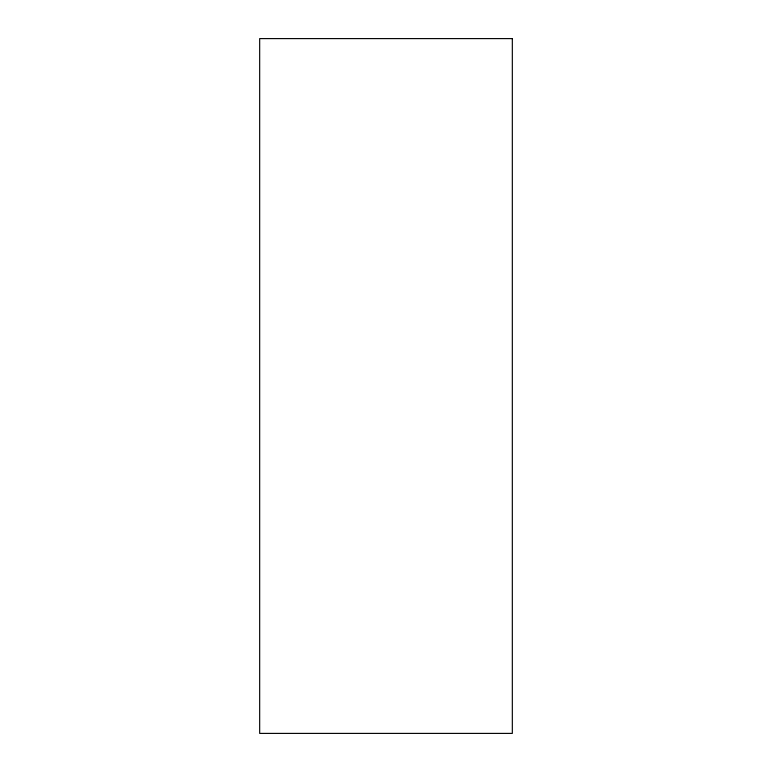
<?xml version="1.0" encoding="UTF-8"?>
<svg xmlns="http://www.w3.org/2000/svg" width="772" height="772" viewBox="0 0 772 772"><rect width="100%" height="100%" fill="white"/><g stroke="black" fill="none" stroke-linecap="round" stroke-linejoin="round"><path stroke-width="1.16" d="M512.328 38.6L259.672 38.6L259.672 733.4L512.328 733.4L512.328 38.6"/></g></svg>
